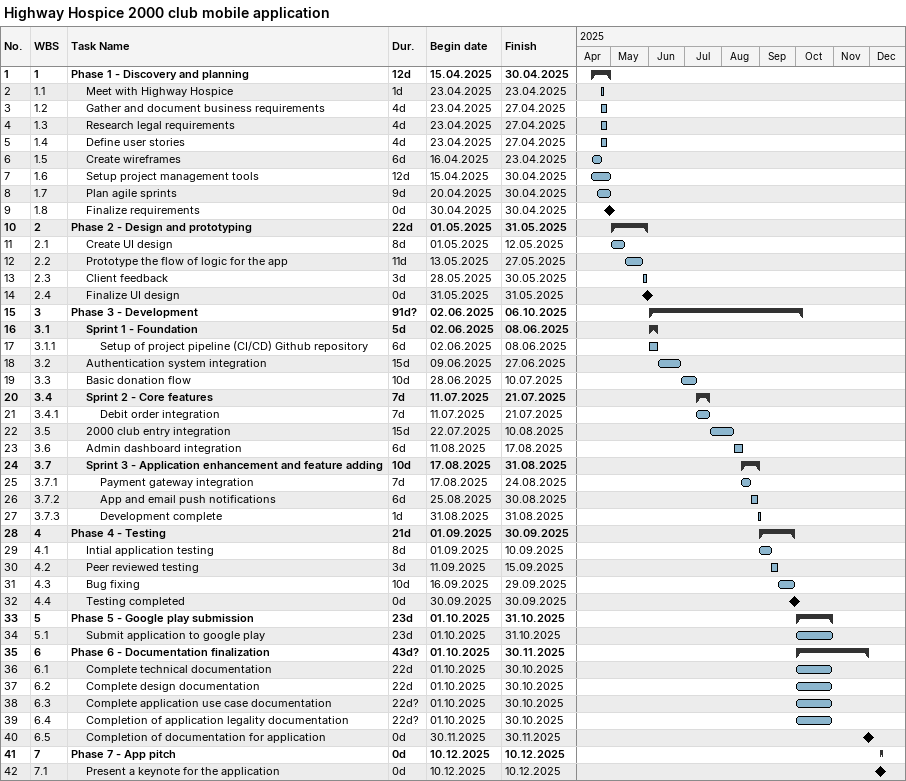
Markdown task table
Highway Hospice 2000 club mobile application

| ID | WBS | Task | Duration | Start | Finish |
|---|---|---|---|---|---|
| 1 | 1 | **Phase 1 - Discovery and planning** | 12d | 2025-04-15 | 2025-04-30 |
| 2 | 1.1 | Meet with Highway Hospice | 1d | 2025-04-23 | 2025-04-23 |
| 3 | 1.2 | Gather and document business requirements | 4d | 2025-04-23 | 2025-04-27 |
| 4 | 1.3 | Research legal requirements | 4d | 2025-04-23 | 2025-04-27 |
| 5 | 1.4 | Define user stories | 4d | 2025-04-23 | 2025-04-27 |
| 6 | 1.5 | Create wireframes | 6d | 2025-04-16 | 2025-04-23 |
| 7 | 1.6 | Setup project management tools | 12d | 2025-04-15 | 2025-04-30 |
| 8 | 1.7 | Plan agile sprints | 9d | 2025-04-20 | 2025-04-30 |
| 9 | 1.8 | Finalize requirements | 0d | 2025-04-30 | 2025-04-30 |
| 10 | 2 | **Phase 2 - Design and prototyping** | 22d | 2025-05-01 | 2025-05-31 |
| 11 | 2.1 | Create UI design | 8d | 2025-05-01 | 2025-05-12 |
| 12 | 2.2 | Prototype the flow of logic for the app | 11d | 2025-05-13 | 2025-05-27 |
| 13 | 2.3 | Client feedback | 3d | 2025-05-28 | 2025-05-30 |
| 14 | 2.4 | Finalize UI design | 0d | 2025-05-31 | 2025-05-31 |
| 15 | 3 | **Phase 3 - Development** | 91d? | 2025-06-02 | 2025-10-06 |
| 16 | 3.1 | **Sprint 1 - Foundation** | 5d | 2025-06-02 | 2025-06-08 |
| 17 | 3.1.1 | Setup of project pipeline (CI/CD) Github repository | 6d | 2025-06-02 | 2025-06-08 |
| 18 | 3.2 | Authentication system integration | 15d | 2025-06-09 | 2025-06-27 |
| 19 | 3.3 | Basic donation flow | 10d | 2025-06-28 | 2025-07-10 |
| 20 | 3.4 | **Sprint 2 - Core features** | 7d | 2025-07-11 | 2025-07-21 |
| 21 | 3.4.1 | Debit order integration | 7d | 2025-07-11 | 2025-07-21 |
| 22 | 3.5 | 2000 club entry integration | 15d | 2025-07-22 | 2025-08-10 |
| 23 | 3.6 | Admin dashboard integration | 6d | 2025-08-11 | 2025-08-17 |
| 24 | 3.7 | **Sprint 3 - Application enhancement and feature adding** | 10d | 2025-08-17 | 2025-08-31 |
| 25 | 3.7.1 | Payment gateway integration | 7d | 2025-08-17 | 2025-08-24 |
| 26 | 3.7.2 | App and email push notifications | 6d | 2025-08-25 | 2025-08-30 |
| 27 | 3.7.3 | Development complete | 1d | 2025-08-31 | 2025-08-31 |
| 28 | 4 | **Phase 4 - Testing** | 21d | 2025-09-01 | 2025-09-30 |
| 29 | 4.1 | Intial application testing | 8d | 2025-09-01 | 2025-09-10 |
| 30 | 4.2 | Peer reviewed testing | 3d | 2025-09-11 | 2025-09-15 |
| 31 | 4.3 | Bug fixing | 10d | 2025-09-16 | 2025-09-29 |
| 32 | 4.4 | Testing completed | 0d | 2025-09-30 | 2025-09-30 |
| 33 | 5 | **Phase 5 - Google play submission** | 23d | 2025-10-01 | 2025-10-31 |
| 34 | 5.1 | Submit application to google play | 23d | 2025-10-01 | 2025-10-31 |
| 35 | 6 | **Phase 6 - Documentation finalization** | 43d? | 2025-10-01 | 2025-11-30 |
| 36 | 6.1 | Complete technical documentation | 22d | 2025-10-01 | 2025-10-30 |
| 37 | 6.2 | Complete design documentation | 22d | 2025-10-01 | 2025-10-30 |
| 38 | 6.3 | Complete application use case documentation | 22d? | 2025-10-01 | 2025-10-30 |
| 39 | 6.4 | Completion of application legality documentation | 22d? | 2025-10-01 | 2025-10-30 |
| 40 | 6.5 | Completion of documentation for application | 0d | 2025-11-30 | 2025-11-30 |
| 41 | 7 | **Phase 7 - App pitch** | 0d | 2025-12-10 | 2025-12-10 |
| 42 | 7.1 | Present a keynote for the application | 0d | 2025-12-10 | 2025-12-10 |
